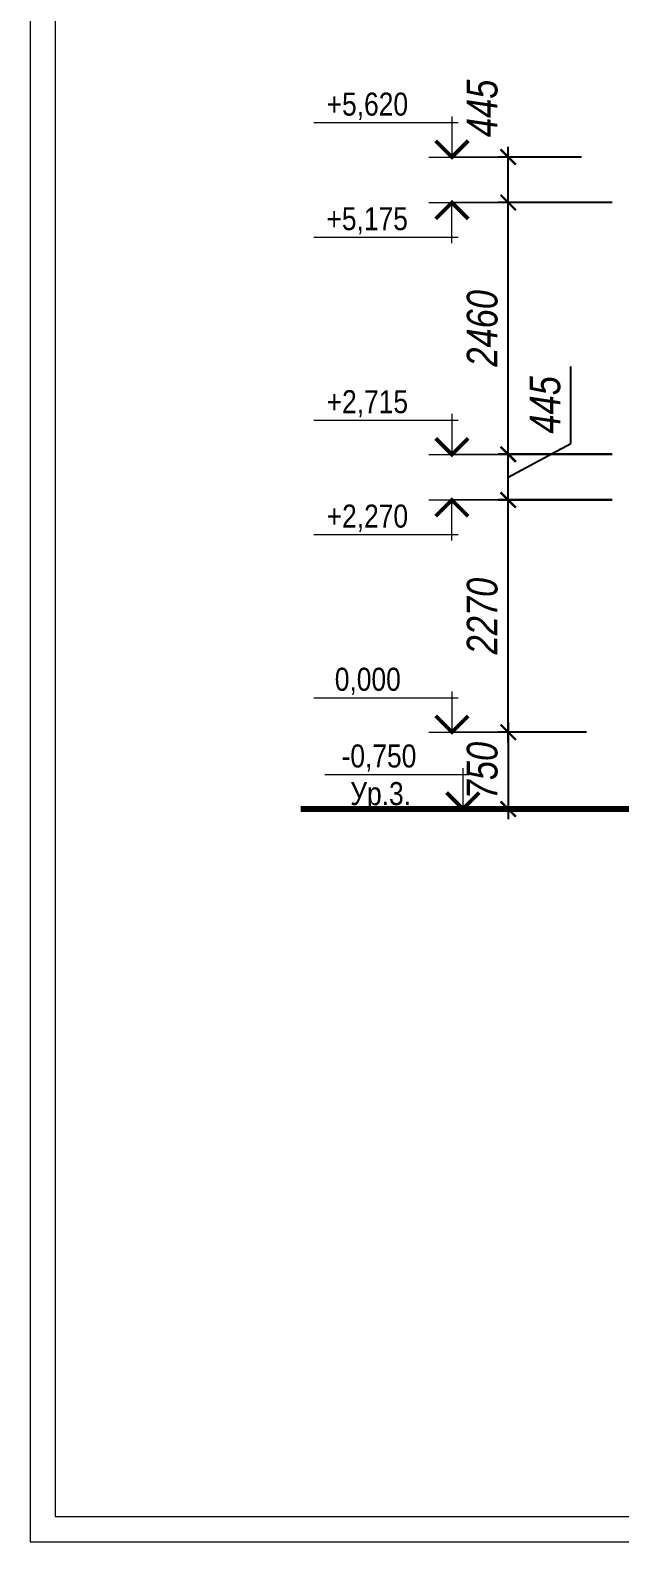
# Model space of a CAD drawing. Header units: millimetres. Extents: x 1582001 to 3303937, y 226471 to 491235.
# Drawn here: x 1694540 to 1700301, y 416212 to 430989 of the extents above; entities that cross this region are included whole.
import ezdxf
from ezdxf.enums import TextEntityAlignment as Align

# ---------------------------------------------------------------- set-up
doc = ezdxf.new("R2010")
doc.units = ezdxf.units.MM
doc.linetypes.add('CENTER', pattern=[50.8, 31.75, -6.35, 6.35, -6.35])
doc.layers.get('Defpoints').update_dxf_attribs({"color": 255, "lineweight": 30})
for name, color, linetype, lineweight in [('Интерьер - Лестница_Ном_пера__1', 7, 'Continuous', 13), ('Оси', 251, 'CENTER', 9), ('Отметки', 123, 'Continuous', 18), ('Размер', 84, 'Continuous', 20), ('Размеры', 7, 'Continuous', 18)]:
    doc.layers.add(name, color=color, linetype=linetype, lineweight=lineweight)
doc.styles.add('-АР-', font='ARIALN.TTF', dxfattribs={"width": 0.98, "height": 300})
doc.styles.add('style', font='ARIALNI.TTF', dxfattribs={"width": 0.98, "height": 300})
doc.dimstyles.new('М100', dxfattribs={"dimtxt": 600, "dimasz": 150, "dimexe": 100, "dimexo": 200, "dimgap": 100, "dimtad": 1, "dimdec": 0, "dimtxsty": 'style', "dimblk": 'ARCHTICK', "dimcen": 150, "dimdle": 100, "dimclrt": 256, "dimadec": 0, "dimazin": 0, "dimtfac": 1, "dimtdec": 0, "dimtmove": 1, "dimatfit": 3, "dimldrblk": 'NONE', "dimfxl": 0, "dimarcsym": 0})

# ---------------------------------------------------------------- blocks, each defined once
blk = doc.blocks.new('_ArchTick')
at = {"color": 0, "linetype": 'ByBlock', "const_width": 0.15}
blk.add_lwpolyline([(-0.5, -0.5), (0.5, 0.5)], dxfattribs=at)
blk = doc.blocks.new('*D2143')
at = {"layer": 'Defpoints', "color": 0, "lineweight": -3, "transparency": 16777216}
for p in [(1699211, 426396), (1700426, 426396), (1700176, 424126)]:
    blk.add_point(p, dxfattribs=at)
at = {"layer": 'Размеры', "color": 0, "lineweight": -2, "transparency": 16777216}
for p, q in [((1699211, 424026), (1699211, 426496)), ((1700226, 426396), (1699111, 426396)), ((1699976, 424126), (1699111, 424126))]:
    blk.add_line(p, q, dxfattribs=at)
at = {"layer": 'Размеры', "color": 0, "lineweight": -2, "transparency": 16777216, "xscale": 150, "yscale": 150, "zscale": 150}
for p, rotation in [((1699211, 426396), 90), ((1699211, 424126), 270)]:
    blk.add_blockref('_ArchTick', p, dxfattribs=dict(at, rotation=rotation))
at = {"layer": 'Размеры', "transparency": 16777216, "insert": (1698958, 425261), "char_height": 300, "attachment_point": 5, "rotation": 90, "style": 'style'}
blk.add_mtext('2270', dxfattribs=at)
blk = doc.blocks.new('_None')
blk = doc.blocks.new('*D2144')
at = {"layer": 'Defpoints', "color": 0, "lineweight": -3, "transparency": 16777216}
for p in [(1699211, 426842), (1700426, 426842), (1700426, 426397)]:
    blk.add_point(p, dxfattribs=at)
at = {"layer": 'Размеры', "color": 0, "lineweight": -2, "transparency": 16777216}
for p, q in [((1699824, 426950), (1699824, 427702)), ((1699211, 426619), (1699824, 426950)), ((1699211, 426297), (1699211, 426942)), ((1700226, 426842), (1699111, 426842)), ((1700226, 426397), (1699111, 426397))]:
    blk.add_line(p, q, dxfattribs=at)
at = {"layer": 'Размеры', "color": 0, "lineweight": -2, "transparency": 16777216, "xscale": 150, "yscale": 150, "zscale": 150}
for p, rotation in [((1699211, 426842), 90), ((1699211, 426397), 270)]:
    blk.add_blockref('_ArchTick', p, dxfattribs=dict(at, rotation=rotation))
at = {"layer": 'Размеры', "transparency": 16777216, "insert": (1699571, 427326), "char_height": 300, "attachment_point": 5, "rotation": 90, "style": 'style'}
blk.add_mtext('445', dxfattribs=at)
blk = doc.blocks.new('OTMETKA')
at = {"color": 0, "linetype": 'Continuous', "lineweight": -2}
for p, q in [((24, 4.5), (5.2, 4.5)), ((6, 5.3), (6, 0)), ((9, 0), (0, 0)), ((0, 0), (6, 0))]:
    blk.add_line(p, q, dxfattribs=at)
at = {"color": 0, "linetype": 'Continuous', "lineweight": -2, "const_width": 0.5}
blk.add_lwpolyline([(3.88, 2.12), (6, 0), (8.12, 2.12)], dxfattribs=at)
at = {"color": 0, "linetype": 'Continuous', "lineweight": -2, "style": '-АР-', "flags": 8}
blk.add_attdef('OTMETKA', text='', height=3, dxfattribs=at).set_placement((17, 4.5), align=Align.BOTTOM_CENTER)
blk.add_attdef('FLOOR', text='', height=3, dxfattribs=at).set_placement((17, 3.5), align=Align.TOP_CENTER)
blk = doc.blocks.new('*U9')
at = {"color": 0, "linetype": 'Continuous', "lineweight": -2}
for p, q in [((0, 0), (6, 0)), ((6, -5.3), (6, 0)), ((9, 0), (0, 0)), ((24, -4.5), (5.2, -4.5))]:
    blk.add_line(p, q, dxfattribs=at)
at = {"color": 0, "linetype": 'Continuous', "lineweight": -2, "const_width": 0.5}
blk.add_lwpolyline([(3.88, -2.12), (6, 0), (8.12, -2.12)], dxfattribs=at)
at = {"color": 0, "linetype": 'Continuous', "lineweight": -2, "style": '-АР-', "flags": 8}
blk.add_attdef('OTMETKA', text='', height=3, rotation=360, dxfattribs=at).set_placement((17.03, -4.5), align=Align.BOTTOM_CENTER)
blk.add_attdef('FLOOR', text='', height=3, rotation=360, dxfattribs=at).set_placement((17, -5.5), align=Align.TOP_CENTER)
blk = doc.blocks.new('*D2145')
at = {"layer": 'Defpoints', "color": 0, "lineweight": -3, "transparency": 16777216}
for p in [(1700176, 424126), (1699211, 423376), (1700176, 423376)]:
    blk.add_point(p, dxfattribs=at)
at = {"layer": 'Размеры', "color": 0, "lineweight": -2, "transparency": 16777216}
for p, q in [((1699976, 424126), (1699111, 424126)), ((1699211, 424226), (1699211, 423276)), ((1699976, 423376), (1699111, 423376))]:
    blk.add_line(p, q, dxfattribs=at)
at = {"layer": 'Размеры', "color": 0, "lineweight": -2, "transparency": 16777216, "xscale": 150, "yscale": 150, "zscale": 150}
for p, rotation in [((1699211, 424126), 90), ((1699211, 423376), 270)]:
    blk.add_blockref('_ArchTick', p, dxfattribs=dict(at, rotation=rotation))
at = {"layer": 'Размеры', "transparency": 16777216, "insert": (1698958, 423751), "char_height": 300, "attachment_point": 5, "rotation": 90, "style": 'style'}
blk.add_mtext('750', dxfattribs=at)
blk = doc.blocks.new('*U5')
at = {"color": 0, "linetype": 'Continuous', "lineweight": -2}
for p, q in [((24, 4.5), (5.2, 4.5)), ((6, 5.3), (6, 0)), ((9, 0), (0, 0)), ((0, 0), (6, 0))]:
    blk.add_line(p, q, dxfattribs=at)
at = {"color": 0, "linetype": 'Continuous', "lineweight": -2, "const_width": 0.5}
blk.add_lwpolyline([(3.88, 2.12), (6, 0), (8.12, 2.12)], dxfattribs=at)
at = {"color": 0, "linetype": 'Continuous', "lineweight": -2, "style": '-АР-', "flags": 8}
blk.add_attdef('OTMETKA', text='', height=3, dxfattribs=at).set_placement((17.03, 4.5), align=Align.BOTTOM_CENTER)
blk.add_attdef('FLOOR', text='', height=3, dxfattribs=at).set_placement((17, 3.5), align=Align.TOP_CENTER)
blk = doc.blocks.new('*U10')
at = {"color": 0, "linetype": 'Continuous', "lineweight": -2}
for p, q in [((24, 4.5), (5.2, 4.5)), ((6, 5.3), (6, 0)), ((9, 0), (0, 0)), ((0, 0), (6, 0))]:
    blk.add_line(p, q, dxfattribs=at)
at = {"color": 0, "linetype": 'Continuous', "lineweight": -2, "const_width": 0.5}
blk.add_lwpolyline([(3.88, 2.12), (6, 0), (8.12, 2.12)], dxfattribs=at)
at = {"color": 0, "linetype": 'Continuous', "lineweight": -2, "style": '-АР-', "flags": 8}
blk.add_attdef('OTMETKA', text='', height=3, dxfattribs=at).set_placement((17.03, 4.5), align=Align.BOTTOM_CENTER)
blk.add_attdef('FLOOR', text='', height=3, dxfattribs=at).set_placement((17, 3.5), align=Align.TOP_CENTER)
blk = doc.blocks.new('*D2146')
at = {"layer": 'Defpoints', "color": 0, "lineweight": -3, "transparency": 16777216}
for p in [(1699211, 429304), (1700426, 429304), (1700424, 426844)]:
    blk.add_point(p, dxfattribs=at)
at = {"layer": 'Размеры', "color": 0, "lineweight": -2, "transparency": 16777216}
for p, q in [((1699211, 426744), (1699211, 429404)), ((1700226, 429304), (1699111, 429304)), ((1700224, 426844), (1699111, 426844))]:
    blk.add_line(p, q, dxfattribs=at)
at = {"layer": 'Размеры', "color": 0, "lineweight": -2, "transparency": 16777216, "xscale": 150, "yscale": 150, "zscale": 150}
for p, rotation in [((1699211, 429304), 90), ((1699211, 426844), 270)]:
    blk.add_blockref('_ArchTick', p, dxfattribs=dict(at, rotation=rotation))
at = {"layer": 'Размеры', "transparency": 16777216, "insert": (1698958, 428074), "char_height": 300, "attachment_point": 5, "rotation": 90, "style": 'style'}
blk.add_mtext('2460', dxfattribs=at)
blk = doc.blocks.new('*D2149')
at = {"layer": 'Defpoints', "color": 0, "lineweight": -3, "transparency": 16777216}
for p in [(1699211, 429749), (1700126, 429749), (1700426, 429304)]:
    blk.add_point(p, dxfattribs=at)
at = {"layer": 'Размеры', "color": 0, "lineweight": -2, "transparency": 16777216}
for p, q in [((1699211, 429204), (1699211, 429849)), ((1699926, 429749), (1699111, 429749)), ((1700226, 429304), (1699111, 429304))]:
    blk.add_line(p, q, dxfattribs=at)
at = {"layer": 'Размеры', "color": 0, "lineweight": -2, "transparency": 16777216, "xscale": 150, "yscale": 150, "zscale": 150}
for p, rotation in [((1699211, 429749), 90), ((1699211, 429304), 270)]:
    blk.add_blockref('_ArchTick', p, dxfattribs=dict(at, rotation=rotation))
at = {"layer": 'Размеры', "transparency": 16777216, "insert": (1698958, 430225), "char_height": 300, "attachment_point": 5, "rotation": 90, "style": 'style'}
blk.add_mtext('445', dxfattribs=at)

msp = doc.modelspace()

# ---------------------------------------------------------------- linework, layer by layer
at = {"layer": 'Интерьер - Лестница_Ном_пера__1', "linetype": 'Continuous', "lineweight": 80}
msp.add_line((1697182.9, 423376.3), (1720305.1, 423376.3), dxfattribs=at)
at = {"layer": 'Оси', "color": 0, "linetype": 'ByBlock', "ltscale": 40}
for points in [[(1825275, 438760.2), (1694540.2, 438760.2), (1694540.2, 416212.2), (1825275, 416212.2)], [(1824989.2, 438490.2), (1694783.8, 438490.2), (1694783.8, 416460.5), (1824989.2, 416460.5)]]:
    msp.add_lwpolyline(points, close=True, dxfattribs=at)
at = {"layer": 'Размер', "color": 0, "lineweight": 50}
msp.add_line((1699129.4, 423376.3), (1697182.9, 423376.3), dxfattribs=at)

# ---------------------------------------------------------------- block references
at = {"layer": 'Отметки', "color": 0, "ltscale": 100}
ref = msp.add_blockref('*U10', (1699110.8, 429748.8), dxfattribs=dict(at, xscale=-75, yscale=75, zscale=75))
ref.add_attrib('OTMETKA', '+5,620', dxfattribs={"layer": '0', "color": 0, "linetype": 'Continuous', "lineweight": -2, "height": 225, "style": '-АР-', "flags": 8}).set_placement((1697834.5, 430086.3), align=Align.BOTTOM_CENTER)
ref = msp.add_blockref('*U9', (1699110.8, 429303.8), dxfattribs=dict(at, xscale=-75, yscale=75, zscale=75))
ref.add_attrib('OTMETKA', '+5,175', dxfattribs={"layer": '0', "color": 0, "linetype": 'Continuous', "lineweight": -2, "height": 225, "style": '-АР-', "flags": 8}).set_placement((1697832.5, 428966.3), align=Align.BOTTOM_CENTER)
ref = msp.add_blockref('*U10', (1699110.8, 426839.8), dxfattribs=dict(at, xscale=-75, yscale=75, zscale=75))
ref.add_attrib('OTMETKA', '+2,715', dxfattribs={"layer": '0', "color": 0, "linetype": 'Continuous', "lineweight": -2, "height": 225, "style": '-АР-', "flags": 8}).set_placement((1697834.5, 427177.3), align=Align.BOTTOM_CENTER)
ref = msp.add_blockref('*U9', (1699110.8, 426396.3), dxfattribs=dict(at, xscale=-75, yscale=75, zscale=75))
ref.add_attrib('OTMETKA', '+2,270', dxfattribs={"layer": '0', "color": 0, "linetype": 'Continuous', "lineweight": -2, "height": 225, "style": '-АР-', "flags": 8}).set_placement((1697834.5, 426058.8), align=Align.BOTTOM_CENTER)
ref = msp.add_blockref('*U5', (1699110.8, 424126.3), dxfattribs=dict(at, xscale=-75, yscale=75, zscale=75))
ref.add_attrib('OTMETKA', '0,000', dxfattribs={"layer": '0', "color": 0, "linetype": 'Continuous', "lineweight": -2, "height": 225, "style": '-АР-', "flags": 8}).set_placement((1697838.5, 424463.8), align=Align.BOTTOM_CENTER)
ref = msp.add_blockref('OTMETKA', (1699218.3, 423376.3), dxfattribs=dict(at, xscale=-75, yscale=75, zscale=75))
ref.add_attrib('OTMETKA', '-0,750', dxfattribs={"layer": '0', "color": 0, "linetype": 'Continuous', "lineweight": -2, "height": 225, "style": '-АР-', "flags": 8}).set_placement((1697947.9, 423713.8), align=Align.BOTTOM_CENTER)
ref.add_attrib('FLOOR', 'Ур.3.', dxfattribs={"layer": '0', "color": 0, "linetype": 'Continuous', "lineweight": -2, "height": 225, "style": '-АР-', "flags": 8}).set_placement((1697964.2, 423638.8), align=Align.TOP_CENTER)

# ---------------------------------------------------------------- dimensions: what is measured, and where the dimension line sits
at = {"layer": 'Размеры'}
for base, p1, p2, override, picture, middle in [((1699210.8, 429748.8), (1700425.8, 429303.8), (1700125.8, 429748.8), {"dimtxt": 200, "dimlfac": 1, "dimtxsty": 'style', "dimblk1": 'ArchTick', "dimblk2": 'ArchTick', "dimsah": 1, "dimtolj": 0}, '*D2149', (1699210.8, 430225.4)), ((1699210.8, 426841.6), (1700425.8, 426396.6), (1700425.8, 426841.6), {"dimtxt": 200}, '*D2144', (1699823.6, 427050.1)), ((1699210.8, 423376.3), (1700175.8, 424126.3), (1700175.8, 423376.3), {"dimtxt": 200, "dimlfac": 1, "dimtxsty": 'style', "dimblk1": 'ArchTick', "dimblk2": 'ArchTick', "dimsah": 1, "dimtolj": 0}, '*D2145', (1699210.8, 423751.3))]:
    dim = msp.add_linear_dim(base=base, p1=p1, p2=p2, angle=90, dimstyle='М100', override=override, dxfattribs=at)
    dim.commit()
    dim.dimension.update_dxf_attribs({"geometry": picture, "text_midpoint": middle, "dimtype": 160})
for base, p1, p2, picture, middle in [((1699210.8, 429303.8), (1700423.6, 426843.8), (1700425.8, 429303.8), '*D2146', (1698957.7, 428073.8)), ((1699210.8, 426396.3), (1700175.8, 424126.3), (1700425.8, 426396.3), '*D2143', (1698957.7, 425261.3))]:
    dim = msp.add_linear_dim(base=base, p1=p1, p2=p2, angle=90, dimstyle='М100', override={"dimtxt": 200}, dxfattribs=at)
    dim.commit()
    dim.dimension.update_dxf_attribs({"geometry": picture, "text_midpoint": middle})

doc.saveas('drawing.dxf')
